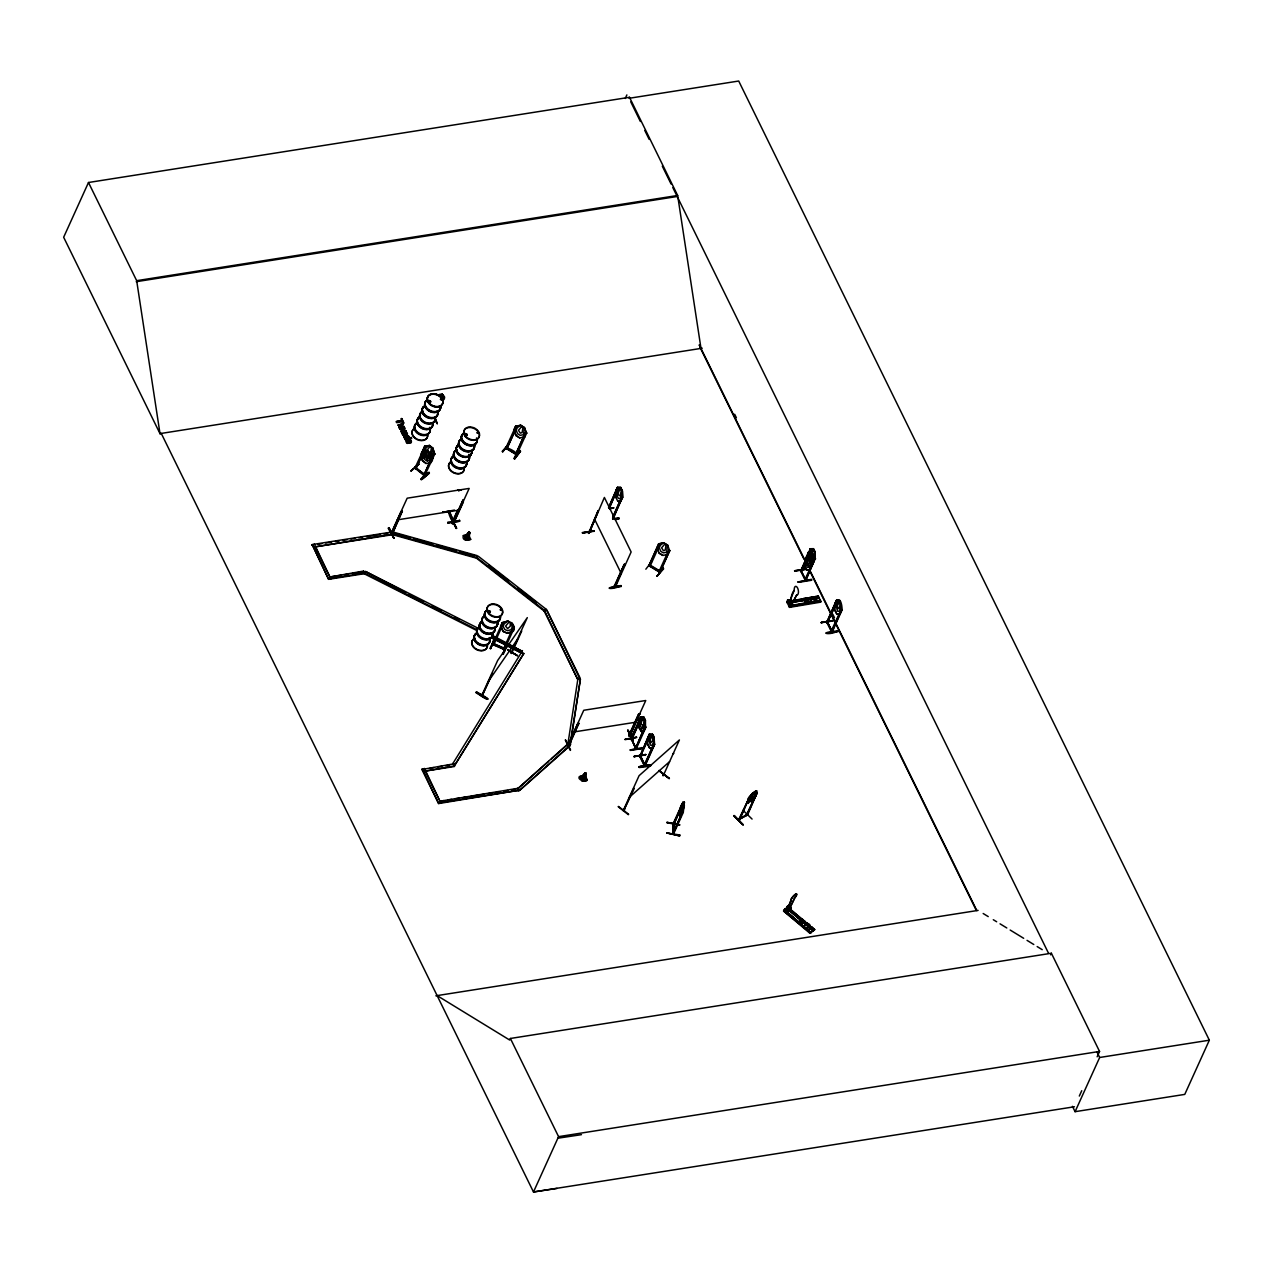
<?xml version="1.0" encoding="UTF-8"?>
<svg xmlns="http://www.w3.org/2000/svg" width="1273" height="1273" viewBox="0 0 1273 1273"><rect width="100%" height="100%" fill="white"/><g stroke="black" fill="none" stroke-linecap="round" stroke-linejoin="round"><path stroke-width="1.5" d="M666.893 832.956L679.575 835.9L666.893 832.956L679.766 834.977M666.941 822.851L679.798 824.793L667.132 822.374M666.957 822.278L679.639 825.079M673.019 834.006C672.987 829.471 672.176 824.856 673.91 823.345M673.369 833.322L673.735 824.649M682.71 811.474L683.283 812.413L673.449 834.197L673.91 823.52M673.512 834.006L673.863 832.431L673.322 833.179M673.703 832.51L673.56 824.14M679.559 835.915L679.766 834.897M679.798 815.786C683.394 819.653 676.218 809.151 683.315 802.515L673.353 824.204M679.75 815.929L679.623 812.492M672.924 834.038L682.774 811.458M682.885 802.436L673.608 825.031M684.397 802.34L683.283 812.413M682.853 812.429L684.444 802.197L682.742 802.372M440.681 397.812L440.665 394.98M522.964 427.282L522.121 432.581L520.275 433.138L518.477 430.322L521.739 426.519M641.369 722.062L641.306 724.48L643.056 725.403M666.081 544.796L665.238 550.095L663.392 550.652L661.594 547.836L664.856 544.048M755.637 791.44L754.284 796.373L751.42 799.651L749.479 800.876L748.508 800.049L752.645 793.174L755.716 791.313L757.101 792.888L746.583 815.579L756.894 792.872M464.804 537.492L469.419 532.098L469.148 538.399L466.348 539.084L464.804 537.492L469.069 532.098M469.148 538.399L469.673 532.353L468.941 535.106M580.997 778.264L585.787 772.982L584.737 779.856L582.541 779.856L580.997 778.264L585.278 772.87L581.029 777.342M585.341 779.171L585.866 773.125M800.287 921.588L802.022 920.459L802.961 922.448M791.154 601.572L790.485 602.113M429.176 452.742L428.285 458.089L426.566 458.519L425.007 455.448L428.094 451.867L429.096 452.822M402.3 432.677C400.884 435.461 406.262 436.559 403.207 433.822C403.461 428.906 407.344 440.235 404.209 432.215M787.382 906.344L785.759 909.272L787.382 906.296M788.83 907.585L788.114 908.301L787.828 906.837M588.126 532.273L588.683 533.403L598.405 510.632L589.033 533.228L604.389 497.457L631.137 551.973L615.384 586.933L614.859 585.898L624.295 564.289L614.366 585.898L614.764 585.071L615.336 586.216M598.008 510.696L588.635 533.292L589.049 531.621M454.079 520.705L453.745 521.628L449.258 510.823L449.289 512.542L448.319 511.475M448.733 510.791C448.016 513.91 452.456 522.821 453.586 520.864M453.697 520.912L453.14 519.766L453.108 521.5M653.797 743.527L654.752 744.291L644.965 766.075L639.905 755.128M640.001 756.926L648.657 738.817M640.558 756.958L640.303 755.064M801.194 570.765L810.233 548.727L813.463 548.695L815.166 552.164L815.15 559.022L805.411 580.695L800.399 570.463M805.363 580.583C805.634 577.369 806.796 580.345 804.838 579.788L815.15 557.908L805.809 580.631L800.749 569.683M801.338 571.386L805.411 562.395M805.602 579.692L805.618 578.706M805.857 580.583L806.143 579.692M826.654 622.067L827.259 623.086L836.886 601.19M827.975 622.004L827.466 621.097L827.036 622.895L834.993 606.664M503.519 623.102L502.278 622.895M407.28 434.443L405.291 432.04L402.22 432.788M516.758 427.091L515.788 426.216L516.52 427.139M617.548 487.591L617.835 488.402M612.981 516.552L621.988 496.359L622.449 497.6L612.615 519.273M841.103 609.56L831.142 631.265C834.086 632.601 829.932 630.453 832.144 630.374M392.705 533.26L391.543 533.387L392.625 533.307L402.236 511.189L401.186 511.348L391.416 533.403L392.927 532.464M453.665 523.601L452.329 523.442L453.363 523.267L469.18 488.418L407.169 498.189L391.241 533.053M454.031 522.805L452.742 523.028M568.188 744.355L568.299 745.564L569.652 744.498L568.363 744.721M630.246 735.762L628.782 735.555L638.744 713.851L639.794 713.676L630.071 735.842L628.973 735.412M789.26 600.649L787.892 603.068L789.26 600.649L791.599 604.755L796.691 595.016A4.392 2.005 80.5 0 0 798.426 591.181A4.392 2.005 80.5 0 0 796.007 586.376A4.392 2.005 80.5 0 0 794.257 590.211C790.199 594.571 791.52 603.004 788.83 601.954C791.44 600.506 786.603 607.587 790.74 602.065M810.201 563.764L810.455 559.261L812.492 558.449L810.408 558.195L810.153 553.691L809.867 558.099C806.334 557.256 807.719 561.329 809.93 559.149L810.089 564.019M431.276 458.439L423.814 475.338L433.616 453.634M790.151 601.413L789.515 602.4M621.192 585.675C611.82 590.529 599.822 588.126 621.192 585.596L609.481 587.999L621.272 586.519M630.246 749.924L642.053 748.556L641.974 747.553M630.453 750.449L642.053 748.524M641.99 747.665L630.167 749.908M789.562 602.4L789.355 601.381M789.308 602.352L789.133 601.445M447.825 522.662L459.585 520.371M447.953 522.201L448.001 523.155L459.648 521.262L459.553 520.291M618.789 518.525L614.811 519.05M639.03 767.046C644.568 763.577 662.899 765.121 639.253 767.539M639.173 766.648L650.805 764.85M650.678 765.28L638.951 767.03M811.522 579.692C793.62 582.732 792.427 583.098 811.633 579.295M800.081 582.127L811.713 580.249M837.952 630.883C815.388 632.745 830.617 636.023 837.936 630.771M644.918 726.246L645.618 727.281L644.058 730.718C636.675 732.882 636.166 714.949 643.724 716.985L645.395 720.486L643.406 728.124L641.353 727.949L640.239 725.721L640.033 721.441L643.724 716.985L645.459 720.438L645.491 727.313M652.476 734.314L654.115 737.672L653.399 742.7L652.237 745.278L650.217 745.119L648.944 738.579L652.603 734.282M804.997 559.865C807.368 549.936 815.404 562.555 809.342 567.456L807.337 567.297L806.239 565.053L806.048 560.756L809.708 556.46M391.654 532.687L392.625 534.676L393.23 532.098L477.073 555.601L476.484 558.179L544.192 611.088L577.64 679.241L544.494 610.419L476.786 557.494L392.943 534.008L315.115 546.881L392.625 534.676L476.484 558.179L478.25 556.206L545.974 609.115L544.192 611.088L545.974 609.115M544.494 610.419L546.769 610.053L580.202 678.207L577.942 678.557L567.838 744.371L551.527 758.803M570.288 745.055L580.393 679.257L577.942 678.557M570.59 744.371L568.14 743.687L517.427 789.005L519.4 790.549L569.811 745.914L580.393 679.257M406.182 440.601L406.564 442.097A2.069 1.512 24.4 0 0 407.615 442.924L411.211 442.368A2.069 1.512 24.4 0 0 411.354 441.349L410.972 440.569A2.085 1.528 24.4 0 0 409.922 439.742L406.596 440.012L406.358 442.558A2.069 1.512 24.4 0 0 407.408 443.386L411.004 442.813A2.069 1.512 24.4 0 0 411.147 441.795L410.765 441.015A2.085 1.528 24.4 0 0 409.715 440.187L406.135 440.744M468.528 539.084L469.657 532.496M584.737 779.856L585.166 773.125M753.998 794.734L754.38 792.395L751.102 796.564M673.369 832.303L672.876 833.179L682.821 811.267M643.74 723.891L644.058 718.672M621.463 490.216L620.015 495.802L618.296 494.879C617.341 493.272 620.572 487.002 621.59 490.2M812.651 554.964L811.872 559.038L810.026 560.741L809.548 557.208L812.094 553.85L812.524 554.98M808.578 552.323L811.76 552.291L808.228 556.572L809.501 563.112L811.522 563.271L813.479 555.617L812.747 557.113L811.044 556.19C810.105 554.821 813.145 548.265 814.211 551.527L813.463 562.491M416.176 468.241L415.157 467.127L416.271 468.018M416.016 467.891L415.794 468.814L421.809 455.861M585.787 772.982L585.389 778.249M681.564 806.605L680.625 810.885L680.625 813.097L681.548 813.224L684.428 805.618M624.693 809.453L623.293 810.519L624.295 809.278M467.509 539.322L469.562 532.607M583.718 780.094L585.596 773.427M483.04 694.231C479.094 697.143 484.679 691.669 482.594 694.915M510.95 653.065L527.308 617.628L497.632 660.528L481.767 695.472M511.921 651.617L511.921 652.763M428.54 400.868L428.826 402.141L430.513 402.125M430.529 401.472L429.844 402.109M441.651 399.897L440.49 399.308M441.54 399.499L441.015 399.07M441.683 399.642L440.601 399.181M465.791 434.173L466.793 435.143L465.472 434.316M467.255 435L465.234 435.08M467.223 435.35L467.016 434.284M476.866 432.772L477.836 432.406L477.518 433.361M488.275 611.072L488.339 612.122M488.816 611.692L488.307 610.929M490.264 611.661C488.514 611.708 491.808 613.252 488.291 611.772M501.26 609.767L500.082 609.847M500.496 609.321L501.403 610.213M402.093 433.122C402.825 429.526 409.763 432.422 406.676 435.143M463.006 499.955L452.424 523.362M452.201 523.458L453.729 522.471M629.148 734.76L630.071 735.348M630.119 735.762L630.437 734.553M794.257 590.211L789.881 601.349L791.599 604.755M800.303 921.302L802.833 921.302M489.93 648.466L494.545 639.348L490.598 648.753L493.749 639.476M490.566 648.609L494.258 639.667M504.983 648.578L493.176 643.342L492.826 644.138M493.16 643.39L493.638 645.045L503.456 623.277L502.358 622.799M507.8 621.017L504.267 623.738L503.09 626.332L504.824 629.53L507.481 630.676L511.014 629.769L512.192 627.175C509.311 617.23 517.379 629.021 512.78 631.519L507.179 633.206L503.09 631.424L500.607 626.236L502.214 622.704L507.8 621.017L511.857 622.895L514.34 627.637L513.162 627.239L503.36 649.294L503.933 648.005L504.394 649.707L514.34 627.637M503.09 631.424L507.227 633.111L512.78 631.519M503.185 631.36L500.639 626.141M508.882 622.242L510.218 622.815L510.234 626.332L507.593 628.591L505.588 626.125L508.929 622.147M503.376 654.242L506.702 644.663M502.835 653.972L506.622 645.061M507.115 645.284L504.076 652.413L506.431 645.045M790.867 900.679L786.698 910.688L789.387 908.588L794.67 897.704A4.392 1.066 -49.7 0 0 796.421 893.869A4.392 1.066 -49.7 0 0 792.618 896.844A4.392 1.066 -49.7 0 0 790.867 900.679L786.889 910.863L789.578 908.763L794.877 897.879A4.392 1.066 -49.7 0 0 796.612 894.044A4.392 1.066 -49.7 0 0 792.808 897.019A4.392 1.066 -49.7 0 0 791.074 900.838M398.099 425.293L402.539 423.591C403.987 425.691 396.174 424.609 400.12 427.076L403.573 426.535L400.327 426.63L399.165 425.421L402.873 424.259M398.401 424.625L399.467 427.187L398.29 425.087M747.156 814.72L747.601 813.877M466.348 539.084L469.403 532.639M582.541 779.856L585.421 773.379M805.204 560.788L699.227 344.84L700.993 348.42L677.65 195.469L629.483 97.289L88.489 182.5L63.65 237.255L160.064 433.759M557.065 1188.409L533.482 1191.974L161.273 433.425L160 433.616L136.672 280.681L88.489 182.5M341.037 575.237L329.882 576.987L363.617 571.052L364.285 573.709L328.609 579.326L312.187 544.573L391.957 532.019L392.625 534.676M396.619 422.493L396.46 421.315L401.886 420.472L401.711 418.531L403.843 422.875L402.92 423.448C403.08 417.496 389.172 425.102 402.029 421.634M396.269 421.777L401.679 420.917L400.995 418.658M328.609 579.326L312.187 544.573M403.652 423.336L401.711 418.531M403.764 426.089L403.907 427.219L399.292 427.951L399.674 426.726M330.869 578.976L314.447 544.223L311.885 545.258M399.292 427.951L399.165 426.805M402.729 429.065L402.173 429.988L399.547 428.476L402.729 429.065L404.368 427.314L404.575 428.603L404.368 427.314M399.929 429.24L399.754 428.03M402.666 424.721L402.539 423.591M402.92 423.448L402.236 421.188M402.968 430.306C409.747 433.266 402.348 427.394 401.313 432.072L402.379 429.526L400.136 428.794M401.313 432.072L403.175 429.86M405.928 431.356L403.541 429.399L406.135 430.895M404.607 432.581L406.326 432.613L405.657 434.714L404.607 432.581L406.469 434.348M403.398 435.716L404.432 435.08M404.687 438.962L411.45 438.628L411.322 437.498L409.11 438.262L411.322 437.498M405.037 439.631L404.894 438.501M405.816 438.771C413.836 436.559 400.995 436.416 406.023 438.326C414.186 437.291 401.6 434.459 406.023 438.326M420.44 415.237L420.567 414.934M442.192 394.423C431.897 397.462 445.614 390.381 442.558 397.494M440.888 397.462L442.304 394.328M442.59 400.311L444.229 396.699C442.59 396.858 446.696 397.59 442.765 400.677M477.168 630.708L364.333 573.821L363.617 571.052M478.393 628.369L365.558 571.482L405.801 592.613M411.052 471.074L419.008 464.072L411.259 470.612M434.57 418.737L435.048 417.926M415.157 467.127L414.934 468.146L425.007 446.091L425.755 446.903M423.097 449.751L424.609 446.171M393.85 538.24L388.965 527.674L393.866 538.336L388.154 528.215L388.981 527.674M434.602 418.546L437.148 423.638L434.809 418.085M430.704 462.608C437.753 456.418 421.904 451.088 430.401 446.887M392.259 532.83L392.959 532.639M392.514 533.339L402.236 511.189M429.383 473.047C411.768 489.293 426.964 469.896 429.383 473.063L421.602 479.587L421.299 478.791M433.632 453.236L434.793 454L424.546 475.863M625.25 98.498L626.873 94.918M629.483 97.289L629.021 98.307L738.706 81.026L1209.35 1040.2L1184.765 1094.398L1075.08 1111.679L1072.455 1106.332M449.13 510.728L448.796 511.428M448.876 512.605L449.194 511.714M449.337 512.51L449.655 511.523M442.718 512.351L454.493 510.043M452.806 520.705L457.755 509.821M453.411 520.689L457.341 511.571M452.376 523.808L463.133 499.939M463.388 501.944L462.163 501.753L463.388 501.944L453.474 523.744L453.856 522.455M456.116 528.534L451.167 518.238L456.386 528.104M463.356 535.519L468.321 534.74L469.419 532.098M502.74 451.851L508.739 444.07L502.119 451.469L502.946 451.406M506.94 448.001L505.636 448.16L506.749 448.876L515.151 430.449M525.097 436.719L519.75 437.944L515.979 435.621L513.815 429.876L515.438 426.36L520.721 425.214L524.492 427.537L526.592 433.361M515.788 426.216L505.763 448.207L516.663 454.891L526.704 432.947L525.51 432.359L515.613 454.35L516.663 454.986L516.886 454.079C494.815 442.972 516.361 449.91 516.997 454.7L505.954 447.889L506.256 447.014M465.632 540.293C479.046 536.745 461.272 544.749 463.245 535.726L468.289 534.803M520.498 451.326C519.957 447.889 512.812 458.582 514.515 459.107L520.514 451.263L514.515 459.044M515.708 454.429L525.383 432.645M514.149 458.36L520.116 450.499M443.784 800.606L439.917 801.226L517.729 788.337L518.716 790.326L438.628 803.565L421.904 769.497L453.761 763.848L454.429 766.505L425.15 771.12L454.732 765.837M492.635 644.584L502.485 622.497M476.468 691.875C484.742 700.723 497.329 702.68 476.452 691.891L476.436 691.923M492.062 673.926L482.165 695.695L492.556 673.194M452.933 763.45L455.177 764.659L452.933 763.45L521.548 652.253L523.808 653.463L455.177 764.659M438.628 803.565L422.222 768.812M440.888 803.215L424.482 768.462L421.904 769.497M521.739 631.042L511.587 653.431M508.802 650.837L517.459 655.77L507.895 649.739M492.492 635.482L522.153 651.267L492.19 636.166M546.769 610.053L579.04 677.141M582.525 533.18L594.316 530.841L582.668 532.703M588.46 533.212L588.985 531.541M594.268 530.809L582.541 533.005M617.739 501.164L615.989 497.695L615.798 490.869L617.357 487.432L620.715 487.527L617.055 491.824L617.23 496.12L618.328 498.364L620.333 498.523L622.226 490.901L620.587 487.559M608.526 507.466L617.485 487.416L620.715 487.384L622.354 490.885L622.402 497.727L620.842 501.164M608.94 507.402L617.357 487.432M608.987 508.388L618.01 488.514M609.385 508.325L617.946 487.527M609.799 508.818L613.825 507.736L609.512 508.261M612.568 518.286L621.924 496.725M613.029 519.209L622.402 496.613M618.901 517.984L618.964 519.002L615.098 519.623M519.4 790.549L570.113 745.23L568.14 743.687L569.811 745.914M624.295 564.289L614.97 586.996L614.668 585.294M565.339 740.122L570.32 750.402M645.841 569.206L651.824 561.425M669.725 550.875L667.625 545.051L663.774 542.807L658.571 543.873L648.864 565.673C649.835 567.503 651.601 564.512 649.325 564.544M648.928 565.833L658.921 543.73L659.923 544.351L649.994 566.374L649.119 564.878M569.111 745.437L578.833 723.271L577.783 723.446L567.997 745.501L569.174 745.31M568.84 744.928L578.833 723.271M668.643 549.872L669.837 550.461L659.907 572.484L659.159 571.052M648.959 565.785L659.796 572.404L669.63 550.732L668.611 549.872M668.802 550.031L658.841 571.943L659.239 570.654M663.217 567.997L663.631 568.84L657.011 576.239L663.185 568.49M581.586 780.858L586.821 780.222L584.768 775.718C594.189 787.08 569.938 777.676 582.859 775.766M627.621 730.416L633.349 740.52L628.273 730.304M625.234 739.215L636.389 737.226M625.075 739.693L636.834 737.322L625.282 739.247M629.021 735.953L638.744 713.851M630.406 734.998L629.228 735.921M631.663 739.613L631.042 737.99L635.768 748.985L636.58 748.094L635.959 746.996L635.259 747.967M631.249 739.915L641.019 718.131L640.367 717.192M631.647 739.852L638.966 723.478M632.713 740.631L627.828 729.97M638.919 727.329L643.597 717.017M640.653 730.782L645.331 720.47M645.125 726.071L635.832 747.983M635.768 747.999L644.981 726.358M635.609 748.906L645.491 726.215M645.952 727.138L636.166 748.922L631.042 737.99M645.522 754.778L633.89 756.608L645.761 754.523M645.713 754.491L634.145 756.353M1097.135 1056.797L1099.554 1051.434L1051.387 953.254L510.393 1038.466L509.677 1040.041L437.132 995.613M647.893 737.688L649.373 734.171L639.985 757.005L649.437 734.346M649.294 734.33L640.001 755.955L644.918 765.853M639.873 756.862L640.367 755.175M618.248 806.764L628.401 814.72M623.213 810.599L639.094 775.671L679.416 739.947L663.217 775.766M644.456 766.091L653.861 743.098L654.354 744.355L644.568 766.139L644.997 764.341M633.795 788.242L623.563 810.869L634.145 788.512M644.806 765.296L644.774 764.15M623.261 810.376L624.406 810.264L623.611 809.58M651.84 748.795L644.058 765.105M654.115 737.672L654.433 744.45L652.858 747.903L649.501 747.935L647.814 744.482L649.501 747.935L652.699 747.776M669.375 778.424L659 770.467L669.391 778.439M662.931 775.416L664.411 774.223L662.851 775.48M672.908 824.188L682.901 802.261M673.481 825.222L683.315 803.438M806.175 568.936L794.511 570.781L806.621 569.063M806.859 555.649L808.419 552.196L811.776 552.148L813.399 555.649L813.383 562.411L811.903 565.928L808.673 565.944L807.034 562.459L807.05 555.696M800.446 570.575C801.497 567.933 802.292 572.564 800.797 569.906M787.526 600.156L789.371 605.996L792.554 605.455L790.692 599.631L787.526 600.156L787.064 602.638M806.589 557.86L800.876 570.415M808.228 554.248L809.867 550.636M800.908 571.497L804.997 562.459M807.464 557.049L810.662 549.395M800.956 571.609L801.21 570.686M789.371 605.996L789.881 604.866L793.27 604.723L792.633 606.139L790.056 601.031M792.554 605.455L793.063 604.325M814.784 557.845L815.595 558.831M805.65 579.851L811.044 566.946M812.683 563.334L815.15 557.908M809.93 569.922L806.748 570.097L804.982 566.612L806.636 569.97L809.978 570.065L811.474 566.549L811.235 559.834M510.393 1038.466L558.576 1136.646L533.482 1191.974L1074.46 1106.762M803.82 598.453L806.27 603.848L803.82 598.453L807.002 597.928L809.58 603.02M809.835 597.467L812.285 602.845L809.835 597.467L813.017 596.926L815.452 602.304L813.017 596.926M815.134 596.576L817.584 601.954L815.134 596.576L818.316 596.035L820.735 601.62M818.205 597.005L818.316 596.035M832.701 620.842L821.053 622.64L832.924 620.556M832.876 620.524L821.292 622.386M743.066 824.697C715.808 797.169 761.159 843.474 734.235 815.547M827.1 621.383L832.128 632.108L841.899 610.324L841.342 603.657L839.384 611.311L837.379 611.151L836.106 604.611L839.75 600.315L836.441 600.363C842.408 597.96 841.437 607.03 841.58 610.483L840.021 613.936L836.663 613.968L835.024 610.483L834.977 603.641L836.409 600.22L827.164 621.988L832.096 631.965M827.641 622.879L827.561 622.195M752.072 819.064L743.034 810.296M747.569 814.975C737.131 820.783 738.356 818.523 739.597 820.13L749.113 797.996L738.388 820.226L747.331 813.893M750.943 801.529C767.746 777.644 743.4 801.274 749.431 798.298M747.919 814.179L747.474 815.181L756.989 793.047L746.344 815.181M832.081 631.376L841.453 609.401M836.886 601.27L836.584 600.379L826.686 622.179L831.603 632.044L841.501 610.388M810.853 932.727L784.789 909.829L783.897 910.641L810.583 932.95L783.547 911.007L784.964 908.795L787.637 911.07L787.128 912.2L790.533 909.543C793.031 906.647 784.55 904.355 791.042 908.413M784.964 908.795L784.439 909.924L788.146 907.172L784.009 910.45L810.583 932.95M787.844 905.74L787 908.317L788.067 905.946M788.035 907.14L788.671 905.899M787.637 911.07L786.682 912.725L791.36 908.174M798.33 922.177L802.356 919.042L804.918 921.588M801.003 924.453L805.045 921.318M807.416 923.339L803.263 926.76L807.416 923.339C816.279 925.948 798.091 932.934 810.105 925.598M811.903 927.126L807.734 930.547L811.903 927.126L814.577 929.385L813.606 930.436L788.592 909.336M814.577 929.385L810.424 932.823L814.625 929.751L789.483 908.54M1050.671 954.845L1051.387 953.254M1079.313 1096.053L1081.748 1090.706M1075.08 1111.679L1099.665 1057.481L1097.055 1052.182M475.975 692.751L487.384 699.275M487.654 698.845L476.277 692.257L487.623 698.893M791.36 604.802L796.691 595.016M787.637 906.599L786.969 906.694M364.333 573.821L365.558 571.482M522.471 650.598L521.246 652.922L523.505 654.147M579.406 776.562L584.482 775.591M788.035 907.013L787.748 907.092M455.479 763.975L523.808 653.463M618.423 806.414L628.671 814.243M465.345 538.415L468.973 532.209L464.836 536.569M581.554 779.187L585.262 773.268M511.396 653.447L511.682 651.712M487.798 682.217L517.475 639.317M589.033 533.228L588.476 531.477M614.461 586.089L615.782 586.105L615.336 585.214M631.949 738.945L631.074 738.722L640.971 717.145L630.66 739.008L631.599 739.12M631.503 739.342L635.609 747.171M733.98 815.977L743.066 824.761M453.188 519.989L449.13 512.048M644.52 766.028L639.539 756.146M805.236 578.913L801.21 571.036M832.462 631.169L831.921 630.183M513.815 429.876L516.074 435.557M524.492 427.537L523.442 434.761L520.1 435.318L517.665 433.807L516.138 430.258L517.315 427.68L520.721 425.214L515.485 426.55M502.708 451.692L508.659 443.927M516.138 435.477L519.75 437.944M507.115 448.001L506.32 447.109M525.526 432.406L526.704 432.947M658.571 543.873L663.87 542.855M658.921 543.73L659.637 544.653M657.139 547.358L659.096 553.134L662.883 555.458L668.166 554.312M667.625 545.051L666.575 552.275L663.233 552.832L660.782 551.32L659.255 547.772L660.432 545.194L663.838 542.728M659.096 553.134L662.947 555.378M650.567 565.307L660.48 571.418M657.011 576.239L663.281 568.092M469.228 532.05L465.441 535.885M581.65 776.657L585.437 772.822M805.666 599.647L805.411 600.967M807.846 601.62L808.084 600.299M753.314 796.246L750.799 798.776L750.418 798.076M428.683 400.693L429.176 402.173M440.474 399.261L441.365 399.786M466.555 435.35L465.982 434.173M467.016 434.905L466.125 435.095M490.248 612.313L489.5 612.536M788.242 909.702L813.208 930.849L814.084 930.181L790.485 910.338M407.376 434.268L405.594 435.032M748.238 798.521L752.629 793.127L747.951 803.438L755.541 796.325M682.742 804.027L684.269 802.308M404.162 427.76L402.523 429.526L399.547 428.476M746.837 815.022L739.581 818.857M393.978 537.938L388.886 527.722M565.483 739.82L570.59 750.004M400.915 431.245L402.173 429.988M403.334 429.844L404.782 428.142M783.579 911.007L810.026 933.395M784.423 910.338L810.551 932.536M811.124 932.409L787.621 912.518M813.765 930.452L787.223 907.904M809.914 558.035L807.368 561.393L807.846 564.926L809.692 563.223L810.042 558.004M652.81 735.858L650.264 739.215L650.742 742.748L652.588 741.045L652.938 735.842M839.957 601.89L837.411 605.248L837.889 608.78L839.734 607.078L840.085 601.874M642.053 720.55L643.931 718.704M673.799 753.393L672.765 753.727M548.568 761.429L517.427 789.005L518.397 790.994M629.26 797.344L669.582 761.636M415.746 468.735L425.643 447.046L425.007 446.091M430.322 446.95L431.404 447.841L430.513 453.188L428.794 453.618L427.235 450.547C420.392 448.971 419.613 456.275 422.62 460.683L425.898 463.324L422.445 460.794L420.742 454.604M429.51 445.439L426.264 447.682L425.087 450.276L426.36 454.095L428.555 455.861L431.642 455.559L432.9 448.176L429.51 445.439L424.53 446.25M427.123 450.483L430.592 453.156M423.05 449.624L424.752 455.814L428.205 458.36L433.027 457.819M410.94 470.899L419.024 464.088M428.205 458.36L433.106 457.739M434.793 454L432.725 448.287M425.819 463.531L430.72 462.799M421.172 479.141L429.049 472.188M813.32 548.854L809.787 553.134L809.962 557.431L811.06 559.659L813.081 559.834L815.166 552.164L813.463 548.695L810.137 548.886L811.14 549.745M398.354 424.896L402.332 424.036M613.666 508.054L609.751 508.627M794.766 571.179L806.398 569.349M821.085 622.672L832.717 621.001M633.922 756.639L645.57 754.969M427.219 450.547L424.036 452.599L422.875 455.177L424.148 458.996L426.328 460.762L429.415 460.46L430.497 453.204L432.279 459.346M749.017 797.869L738.929 820.464M467.048 435.398L465.998 435.557M501.101 609.974L501.307 610.197M757.308 793.35L756.194 793.54M658.889 770.77L669.105 778.662M802.865 922.432L800.462 921.668M673.401 823.329L673.528 824.236M813.208 930.849L788.321 909.654M568.044 745.055L583.75 710.27L645.761 700.516L629.96 735.364L629.005 735.46M516.106 453.14L517.236 453.84M648.959 565.339L660.114 572.214M806.239 599.392L805.316 600.665M807.687 601.556L805.523 600.729M502.167 622.799L507.832 621.129M430.306 402.252L429.462 402.284M465.329 433.87L467.048 434.348M477.502 432.836L478.075 432.693M490.423 611.517L488.53 610.785L488.084 611.613M404.002 432.677L402.841 433.695L404.257 435.573M405.626 435.875L404.05 436.575A1.671 1.241 24.4 0 0 403.859 437.435L405.164 438.883M439.456 395.298L440.713 395.091M787.716 600.554L790.899 600.029M792.379 600.57L818.189 596.321L820.846 602.129L789.483 607.38L786.809 601.795M787.207 601.683L790.39 601.158M792.681 600.808L816.184 596.862M792.713 601.206L816.216 597.26L792.761 601.302M787 602.495L818.698 597.992M793.174 601.795L816.693 597.849M817.982 600.665L788.894 605.884M820.496 601.477L820.289 600.41L788.958 606.362M792.856 605.63L820.321 601.127M793.015 605.98L820.894 601.142M789.355 606.775L820.433 601.333M437.148 423.638L435.223 418.387M401.377 511.714L402.411 511.539M451.676 518.222L456.768 528.39M582.254 532.591L594.125 531.287M624.757 565.212L624.693 564.225M577.958 723.812L579.008 723.637M638.919 714.201L639.969 714.042M629.339 734.616L630.31 734.569M415.078 467.684C415.571 468.814 428.794 476.182 423.957 474.861M424.323 474.081L423.814 475.338M136.672 280.681L677.65 195.469M136.211 281.699L677.188 196.488M160 433.616L702.25 348.213M399.499 427.489L404.098 426.773M405.228 439.185L411.656 438.167M461.24 489.866L458.153 489.723L458.662 490.821M442.861 511.873L449.067 511.619M442.733 512.176L448.542 511.253M397.335 519.861L459.346 510.091M615.798 490.869L616.116 497.663M622.417 490.853L622.863 497.536M447.73 522.582L459.633 521.214M318.027 544.287L321.894 543.682M325.777 543.062L331.585 542.155M335.467 541.534L339.334 540.93M343.217 540.325L347.083 539.704M350.966 539.1L354.833 538.495M358.715 537.874L362.582 537.27M366.465 536.665L380.022 534.517M383.905 533.912L387.788 533.307M617.755 501.021L620.969 501.148M615.018 518.588L618.917 518.047L615.034 518.7M344.744 574.648L348.452 574.059M352.175 573.471L363.314 571.72M328.911 578.658L364.587 573.025L477.486 630.024M808.419 552.196L808.816 557.288M806.525 556.492L809.58 556.476M806.971 562.491L806.987 555.617M808.673 552.164L808.657 559.022L810.487 562.332M813.383 562.411L810.36 562.491M808.673 565.944L807.162 562.427M811.538 566.628L811.426 559.786M834.961 610.515L836.807 613.809L839.973 613.793M827.514 622.529L831.826 630.406M826.113 633.063L838.032 631.726M573.916 731.959L635.927 722.189M430.035 768.208L433.934 767.603M437.832 766.983L441.747 766.362M445.645 765.757L449.544 765.137M647.686 737.64L647.814 744.482M654.433 744.45C654.036 741.236 655.372 731.991 649.246 734.187M447.666 800.001L451.549 799.396M455.416 798.776L459.298 798.171M463.165 797.55L467.048 796.946M470.915 796.341L484.488 794.193M488.355 793.588L492.237 792.984M496.104 792.363L499.987 791.758M503.869 791.154L507.736 790.533M511.619 789.928L515.485 789.324M438.93 802.881L518.716 790.326M435.859 995.804L978.11 910.402M558.576 1136.646L1099.554 1051.434M1099.665 1057.481L1209.35 1040.2M424.625 446.362L429.526 445.566L432.82 448.239M422.222 451.231L427.203 450.419M557.86 1138.221L581.459 1134.657M506.877 448.86L516.552 427.203M649.437 564.623L650.439 565.244M391.941 532.687L392.768 532.066M429.828 400.995L430.513 401.075M489.755 612.122L488.689 611.963M640.669 730.638L644.011 730.591M458.025 489.755L461.367 489.85M415.539 466.984L415.173 467.78L424.896 475.561M437.291 423.559L434.745 418.419M806.477 599.599L808.084 600.824L806.557 601.827M429.383 400.486L428.81 401.456M684.19 803.868L681.437 810.726L684.19 804.982M406.755 435.859L407.71 436.114A2.053 1.512 24.4 0 1 408.728 436.878A2.371 1.75 24.4 0 1 409.11 438.262M582.668 776.403L583.83 776.657M789.101 606.6L789.881 604.866M801.449 922.814L803.104 921.381M636.118 748.206L636.134 747.203M392.911 532.782L410.065 537.588M413.884 538.654L432.931 544.001M436.75 545.067L455.798 550.397M459.617 551.48L474.861 555.744M806.843 599.647L807.798 600.235M489.437 610.945L490.01 611.167M614.859 586.869L614.461 585.978M506.368 447.094L507.37 447.65M659.494 570.765L660.353 571.306L650.089 566.024M612.918 518.461L612.95 517.411M513.019 627.541L514.212 627.939M494.131 644.138L503.535 648.212M492.651 644.17L504.474 649.262M492.556 644.536L504.379 649.628M409.317 594.38L423.432 601.493M432.247 605.932L441.063 610.388M455.161 617.5L458.694 619.267M491.585 637.136L521.246 652.922L491.283 637.821M507.768 650.026L517.57 655.611M405.371 438.421L404.066 436.989A1.671 1.241 24.4 0 1 404.257 436.13L407.917 435.668A2.053 1.512 24.4 0 1 408.935 436.416A2.371 1.75 24.4 0 1 409.317 437.801M983.17 913.505L988.23 916.608M993.29 919.711L996.664 921.763M1000.053 923.832L1006.8 927.969M1010.173 930.038L1023.667 938.296M1027.04 940.365L1033.787 944.502M1037.161 946.571L1042.221 949.674M520.673 425.421L524.333 427.68L526.465 433.313M521.675 426.614L522.901 427.362M663.79 542.934L667.45 545.194M664.792 544.128L666.018 544.876M488.721 565.292L508.723 580.934M517.968 588.142L536.426 602.575M517.729 788.337L519.702 789.881M453.49 523.251L452.567 522.662M433.504 453.538L434.682 454.302L432.9 448.176M424.752 455.814L428.221 458.487M416.446 468.018L424.211 474.304M424.211 474.511L424.689 475.991L414.966 468.114M787.844 907.267L814.513 929.847M784.645 909.033L787.319 911.309M746.678 801.958L748.047 803.311M403.605 435.255L402.268 433.043M755.541 791.345L756.989 792.968M430.274 400.963L430.767 401.838M788.974 600.697L789.753 602.256M788.178 603.02L788.958 604.58M638.982 727.297L640.78 730.766M630.771 101.872L640.399 121.508M644.774 130.435L649.166 139.362M662.294 166.142L671.062 183.996M672.812 187.561L1048.522 953.254M810.28 548.886L810.726 549.554M808.721 558.99L810.36 562.348M734.664 414.25L736.415 417.815M832.733 614.143L834.483 617.707M809.58 569.715L976.837 910.609M699.832 346.94L803.931 559.07M809.167 569.763L976.232 910.243M594.555 519.129L621.304 573.662M649.835 734.282L650.296 735.205M640.765 756.433L644.663 764.373M458.614 489.834L459.06 490.757M469.307 536.331L470.708 539.306M404.798 432.12L405.864 434.268M401.122 430.783L401.52 431.627M314.988 546.61L330.025 577.274M425.007 770.833L439.217 799.794M638.887 720.454L639.046 727.297M815.166 552.164L815.277 559.006M497.6 622.529A8.338 6.142 24.4 0 1 486.716 627.366A8.338 6.142 24.4 0 1 484.711 616.037M495.181 627.557A8.195 6.031 24.4 0 1 484.488 632.299A8.195 6.031 24.4 0 1 482.515 621.176A8.195 6.031 24.4 0 0 484.504 632.283A8.195 6.031 24.4 0 0 495.181 627.541M495.006 627.923A8.195 6.031 24.4 0 1 484.313 632.681A8.195 6.031 24.4 0 1 482.34 621.542M500.305 616.562A8.338 6.142 24.4 0 1 489.437 621.383A8.338 6.142 24.4 0 1 487.416 610.053M497.791 621.876A8.227 6.063 24.4 0 1 489.055 627.414A8.227 6.063 24.4 0 1 482.626 617.628M483.629 616.371A8.227 6.063 24.4 0 1 485.077 615.464M500.05 616.896A8.227 6.063 24.4 0 1 489.309 621.67A8.227 6.063 24.4 0 1 487.336 610.483M497.743 622.226A8.338 6.142 24.4 0 1 486.859 627.064A8.338 6.142 24.4 0 1 484.838 615.734M500.448 616.243A8.338 6.142 24.4 0 1 489.564 621.081A8.338 6.142 24.4 0 1 487.559 609.751M500.512 617.532A8.211 6.047 24.4 0 1 489.771 620.651A8.211 6.047 24.4 0 1 486.366 610.404M497.313 622.879A8.211 6.047 24.4 0 1 489.628 628.639A8.211 6.047 24.4 0 1 481.687 620.142M482.196 618.63A8.211 6.047 24.4 0 1 483.199 617.389M489.293 637.868A8.338 6.142 24.4 0 1 485.745 645.363A8.338 6.142 24.4 0 1 475.243 641.29A8.338 6.142 24.4 0 1 476.977 633.079M489.58 639.921A8.211 6.047 24.4 0 1 478.871 644.679A8.211 6.047 24.4 0 1 476.898 633.524M487.448 644.584A8.195 6.031 24.4 0 1 476.77 649.325A8.195 6.031 24.4 0 1 474.781 638.203M494.767 628.448A8.195 6.031 24.4 0 1 484.09 633.19A8.195 6.031 24.4 0 1 482.117 622.067M487.288 644.934A8.195 6.031 24.4 0 1 476.611 649.691A8.195 6.031 24.4 0 1 474.622 638.553M494.958 628.146A8.243 6.063 24.4 0 1 484.201 632.92A8.243 6.063 24.4 0 1 482.212 621.717M492.571 633.604A8.338 6.142 24.4 0 1 481.703 638.441A8.338 6.142 24.4 0 1 479.682 627.112M490.057 638.919A8.227 6.063 24.4 0 1 479.316 643.692A8.227 6.063 24.4 0 1 477.343 632.506M492.317 633.938A8.227 6.063 24.4 0 1 481.576 638.712A8.227 6.063 24.4 0 1 479.603 627.525M489.437 637.566A8.338 6.142 24.4 0 1 485.872 645.061A8.338 6.142 24.4 0 1 475.386 640.987A8.338 6.142 24.4 0 1 477.104 632.776M492.715 633.302A8.338 6.142 24.4 0 1 481.831 638.139A8.338 6.142 24.4 0 1 479.826 626.793M492.746 632.936A8.211 6.047 24.4 0 1 483.024 638.139A8.211 6.047 24.4 0 1 478.632 627.446M474.399 445.614A8.338 6.142 24.4 0 1 463.515 450.451A8.338 6.142 24.4 0 1 461.494 439.121M471.965 450.626A8.195 6.031 24.4 0 1 461.287 455.384A8.195 6.031 24.4 0 1 459.314 444.245M471.806 451.008A8.195 6.031 24.4 0 1 461.112 455.75A8.195 6.031 24.4 0 1 459.139 444.627M474.574 444.945A8.227 6.063 24.4 0 1 463.849 449.719A8.227 6.063 24.4 0 1 461.86 438.549M474.527 445.311A8.338 6.142 24.4 0 1 463.658 450.149A8.338 6.142 24.4 0 1 461.638 438.803M477.248 439.328A8.338 6.142 24.4 0 1 466.364 444.166A8.338 6.142 24.4 0 1 464.359 432.82M477.295 438.962A8.227 6.063 24.4 0 1 466.57 443.736A8.227 6.063 24.4 0 1 464.581 432.565M476.834 439.965A8.227 6.063 24.4 0 1 467.096 445.184A8.227 6.063 24.4 0 1 462.688 434.475M474.161 447.603A8.227 6.063 24.4 0 1 463.388 450.722A8.227 6.063 24.4 0 1 459.983 440.458M476.532 437.912A8.338 6.142 24.4 0 1 468.257 445.264A8.338 6.142 24.4 0 1 462.751 434.061M464.247 467.668A8.195 6.031 24.4 0 1 453.554 472.41A8.195 6.031 24.4 0 1 451.581 461.272M471.599 453.14A8.195 6.031 24.4 0 1 460.89 456.259A8.195 6.031 24.4 0 1 457.484 446.027M464.088 468.018A8.195 6.031 24.4 0 1 453.395 472.76A8.195 6.031 24.4 0 1 451.422 461.638M471.281 454.366A8.243 6.063 24.4 0 1 460.078 455.463A8.243 6.063 24.4 0 1 457.58 445.693M471.758 451.215A8.243 6.063 24.4 0 1 471.79 452.87M469.371 456.689A8.338 6.142 24.4 0 1 458.487 461.526A8.338 6.142 24.4 0 1 456.482 450.181M466.841 462.004A8.227 6.063 24.4 0 1 456.116 466.777A8.227 6.063 24.4 0 1 454.127 455.591M469.101 457.023A8.227 6.063 24.4 0 1 458.375 461.797A8.227 6.063 24.4 0 1 456.386 450.61M466.793 462.354A8.338 6.142 24.4 0 1 455.925 467.191A8.338 6.142 24.4 0 1 453.904 455.861M468.941 454.668A8.338 6.142 24.4 0 1 465.393 462.163A8.338 6.142 24.4 0 1 454.891 458.089A8.338 6.142 24.4 0 1 456.625 449.878M469.005 454.334A8.227 6.063 24.4 0 1 465.488 461.733A8.227 6.063 24.4 0 1 455.145 457.707A8.227 6.063 24.4 0 1 456.848 449.608M466.427 464.661A8.227 6.063 24.4 0 1 455.654 467.78A8.227 6.063 24.4 0 1 452.249 457.5M466.666 462.672A8.338 6.142 24.4 0 1 456.768 467.939A8.338 6.142 24.4 0 1 452.313 457.087M437.864 412.341A8.338 6.142 24.4 0 1 426.98 417.178A8.338 6.142 24.4 0 1 424.975 405.832M435.446 417.337A8.195 6.031 24.4 0 1 424.768 422.079A8.195 6.031 24.4 0 1 422.779 410.956M435.286 417.687A8.195 6.031 24.4 0 1 424.609 422.429A8.195 6.031 24.4 0 1 422.62 411.306M440.569 406.358A8.338 6.142 24.4 0 1 429.701 411.195A8.338 6.142 24.4 0 1 427.68 399.849M440.315 406.692A8.227 6.063 24.4 0 1 429.574 411.465A8.227 6.063 24.4 0 1 427.601 400.279M438.007 412.022A8.338 6.142 24.4 0 1 427.123 416.86A8.338 6.142 24.4 0 1 425.102 405.53M440.792 407.344A8.227 6.063 24.4 0 1 430.035 410.463A8.227 6.063 24.4 0 1 426.614 400.199M437.037 410.988A8.227 6.063 24.4 0 1 433.52 418.387A8.227 6.063 24.4 0 1 423.177 414.361A8.227 6.063 24.4 0 1 424.88 406.262M440.713 406.039A8.338 6.142 24.4 0 1 430.831 411.322A8.338 6.142 24.4 0 1 426.36 400.47M438.055 411.672A8.227 6.063 24.4 0 1 429.319 417.226A8.227 6.063 24.4 0 1 422.891 407.424M429.701 427.362A8.338 6.142 24.4 0 1 426.137 434.857A8.338 6.142 24.4 0 1 415.65 430.783A8.338 6.142 24.4 0 1 417.369 422.572M429.86 429.733A8.227 6.063 24.4 0 1 419.135 434.491A8.227 6.063 24.4 0 1 417.146 423.32M427.712 434.379A8.195 6.031 24.4 0 1 417.019 439.137A8.195 6.031 24.4 0 1 415.046 427.999M435.032 418.244A8.195 6.031 24.4 0 1 424.355 422.986A8.195 6.031 24.4 0 1 422.365 411.863M427.553 434.729A8.195 6.031 24.4 0 1 416.86 439.487A8.195 6.031 24.4 0 1 414.887 428.349M432.836 423.4A8.338 6.142 24.4 0 1 421.952 428.237A8.338 6.142 24.4 0 1 419.947 416.908M430.322 428.73A8.227 6.063 24.4 0 1 419.581 433.488A8.227 6.063 24.4 0 1 417.608 422.318M432.581 423.75A8.227 6.063 24.4 0 1 421.84 428.508A8.227 6.063 24.4 0 1 419.851 417.337M432.979 423.097A8.338 6.142 24.4 0 1 422.095 427.935A8.338 6.142 24.4 0 1 420.09 416.589M433.027 422.747A8.227 6.063 24.4 0 1 423.273 427.951A8.227 6.063 24.4 0 1 418.881 417.242M429.908 455.957L426.996 457.134L427.664 461.24L426.184 457.15C423.273 459.68 421.045 456.18 425.834 456.211L425.262 452.201L426.678 456.18L429.908 455.957M410.447 442.002C405.307 445.725 407.153 437.419 410.447 442.002C403.859 444.309 409.492 436.989 410.495 441.938M816.725 598.262L793.222 602.193L816.789 598.358M804.934 559.786L804.918 566.66L804.934 559.786M444.611 397.112L442.24 394.216L444.468 397.176M488.784 613.077A8.195 6.031 24.4 0 0 502.262 614.016A8.195 6.031 24.4 0 0 493.813 603.911A8.195 6.031 24.4 0 0 488.784 613.077M488.546 613.586A8.195 6.031 24.4 0 0 502.039 614.541A8.195 6.031 24.4 0 0 493.59 604.42A8.195 6.031 24.4 0 0 488.546 613.586M465.584 436.146A8.195 6.031 24.4 0 0 479.062 437.1A8.195 6.031 24.4 0 0 470.612 426.98A8.195 6.031 24.4 0 0 465.584 436.146M465.345 436.671A8.195 6.031 24.4 0 0 478.823 437.61A8.195 6.031 24.4 0 0 470.374 427.505A8.195 6.031 24.4 0 0 465.345 436.671M429.049 402.873A8.195 6.031 24.4 0 0 442.527 403.812A8.195 6.031 24.4 0 0 434.077 393.707A8.195 6.031 24.4 0 0 429.049 402.873M428.81 403.398A8.195 6.031 24.4 0 0 442.304 404.337A8.195 6.031 24.4 0 0 433.838 394.216A8.195 6.031 24.4 0 0 428.81 403.398M428.921 403.095A8.243 6.063 24.4 0 0 442.479 404.05A8.243 6.063 24.4 0 0 433.982 393.882A8.243 6.063 24.4 0 0 428.921 403.095"/></g></svg>
